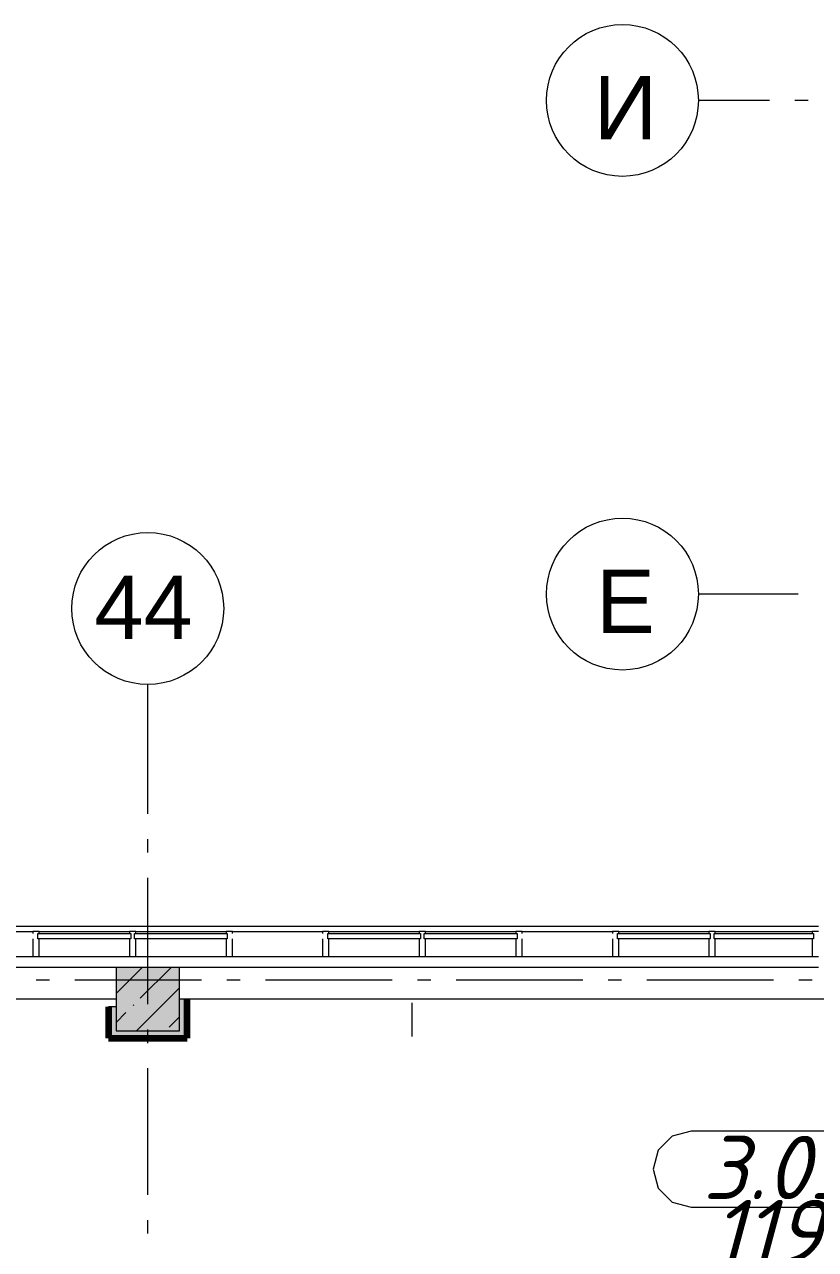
# Model space of a CAD drawing. Header units: millimetres. Extents: x -537608 to 253996, y -217170 to 186033.
# Drawn here: x -252900 to -246651, y 100593 to 110271 of the extents above; entities that cross this region are included whole.
import ezdxf

# ---------------------------------------------------------------- set-up
doc = ezdxf.new("R2010")
doc.units = ezdxf.units.MM
doc.layers.add('16) Лак 1.6м', color=160, linetype='Continuous', lineweight=90)
doc.layers.add('PDF _Геометрия', color=7, linetype='Continuous')
doc.layers.add('PDF _Текст', color=7, linetype='Continuous')
doc.layers.add('PDF _Сплошная заливка', color=7, linetype='Continuous', true_color=0xffffff)
doc.styles.add('PDF ArialMT', font='arial.ttf')
doc.styles.add('PDF ISOCPEUR Italic', font='isocpeui.ttf')

msp = doc.modelspace()

# ---------------------------------------------------------------- hatches: boundary and pattern name
at = {"layer": 'PDF _Сплошная заливка', "true_color": 0xff7d7d, "transparency": 33554559}
for points in [[(-251616.1907, 102321.2656), (-251616.1907, 102571.2644), (-251676.1892, 102571.2644), (-251676.1892, 102321.2656), (-251642.052, 102321.2656)], [(-251616.1907, 102261.2649), (-251616.1907, 102321.2656), (-252176.1868, 102321.2656), (-252176.1868, 102261.2649), (-251642.052, 102261.2649)]]:
    msp.add_hatch(color=11, dxfattribs=at).paths.add_polyline_path(points)

# ---------------------------------------------------------------- linework, layer by layer
at = {"layer": '16) Лак 1.6м'}
for p, q in [((-252236.1897, 102511.2637), (-252236.1897, 102261.2649)), ((-251616.1907, 102321.2656), (-251616.1907, 102571.2644)), ((-251616.1907, 102261.2649), (-251616.1907, 102321.2656)), ((-252236.1897, 102261.2649), (-252176.1868, 102261.2649)), ((-252176.1868, 102261.2649), (-251616.1907, 102261.2649))]:
    msp.add_line(p, q, dxfattribs=at)
at = {"layer": 'PDF _Геометрия', "color": 253, "lineweight": 9, "true_color": 0xaaaaaa}
for p, q in [((-247015.2257, 109671.2637), (-247576.3888, 109671.2637)), ((-246709.3901, 109671.2637), (-246815.225, 109671.2637)), ((-246786.8663, 105771.2638), (-247576.3888, 105771.2638)), ((-251926.1902, 104035.9315), (-251926.1902, 105057.1936)), ((-251926.1902, 103730.0981), (-251926.1902, 103835.933)), ((-251926.1902, 102530.0999), (-251926.1902, 103530.0994)), ((-254326.1866, 103148.2645), (-246626.1914, 103148.2645)), ((-252793.7401, 103050.2642), (-252060.7412, 103050.2642)), ((-252070.7395, 103048.2641), (-252783.7417, 103048.2641)), ((-252030.7419, 103050.2642), (-251297.7431, 103050.2642)), ((-251307.7414, 103048.2641), (-252020.7436, 103048.2641)), ((-250504.7414, 103050.2642), (-249771.7425, 103050.2642)), ((-249781.7409, 103048.2641), (-250494.7431, 103048.2641)), ((-249741.7433, 103050.2642), (-249008.7401, 103050.2642)), ((-249018.7427, 103048.2641), (-249731.7406, 103048.2641)), ((-248215.7428, 103050.2642), (-247482.7439, 103050.2642)), ((-247492.7422, 103048.2641), (-248205.7444, 103048.2641)), ((-247452.7403, 103050.2642), (-246666.1889, 103050.2642)), ((-246676.1915, 103048.2641), (-247442.7421, 103048.2641)), ((-252701.2836, 102721.2649), (-252807.1185, 102721.2649)), ((-251501.2876, 102721.2649), (-252501.2872, 102721.2649)), ((-251195.4519, 102721.2649), (-251301.2868, 102721.2649)), ((-249995.4517, 102721.2649), (-250995.4512, 102721.2649)), ((-249689.6203, 102721.2649), (-249795.4509, 102721.2649)), ((-248489.62, 102721.2649), (-249489.6195, 102721.2649)), ((-248183.7843, 102721.2649), (-248289.6192, 102721.2649)), ((-246983.7883, 102721.2649), (-247983.7879, 102721.2649)), ((-246677.9526, 102721.2649), (-246783.7875, 102721.2649)), ((-251926.1902, 102224.2664), (-251926.1902, 102330.0992)), ((-251926.1902, 101024.266), (-251926.1902, 102024.2656)), ((-247633.0804, 101527.6331), (-247783.0809, 101487.4418)), ((-246433.08, 101527.6331), (-247633.0804, 101527.6331)), ((-247783.0809, 101487.4418), (-247892.8902, 101377.6347)), ((-247892.8902, 101377.6347), (-247933.0815, 101227.6341)), ((-247933.0815, 101227.6341), (-247892.8902, 101077.6335)), ((-247892.8902, 101077.6335), (-247783.0809, 100967.8264)), ((-247783.0809, 100967.8264), (-247633.0804, 100927.6351)), ((-247633.0804, 100927.6351), (-246433.08, 100927.6351)), ((-251926.1902, 100718.4326), (-251926.1902, 100824.2653))]:
    msp.add_line(p, q, dxfattribs=at)
at = {"layer": 'PDF _Геометрия', "lineweight": 9}
for p, q in [((-253546.7399, 103105.2636), (-252833.7419, 103105.2636)), ((-252783.7417, 103105.2636), (-252833.7419, 103105.2636)), ((-252833.7419, 103105.2636), (-252833.7419, 103088.2638)), ((-252793.7401, 103048.2641), (-252793.7401, 103088.2638)), ((-252793.7401, 103088.2638), (-252783.7417, 103088.2638)), ((-252783.7417, 103105.2636), (-252070.7395, 103105.2636)), ((-252783.7417, 103088.2638), (-252783.7417, 103105.2636)), ((-252783.7417, 103088.2638), (-252070.7395, 103088.2638)), ((-252020.7436, 103105.2636), (-252070.7395, 103105.2636)), ((-252070.7395, 103105.2636), (-252070.7395, 103088.2638)), ((-252070.7395, 103088.2638), (-252060.7412, 103088.2638)), ((-252060.7412, 103088.2638), (-252060.7412, 103048.2641)), ((-252030.7419, 103048.2641), (-252030.7419, 103088.2638)), ((-252030.7419, 103088.2638), (-252020.7436, 103088.2638)), ((-252020.7436, 103105.2636), (-251307.7414, 103105.2636)), ((-252020.7436, 103088.2638), (-252020.7436, 103105.2636)), ((-252020.7436, 103088.2638), (-251307.7414, 103088.2638)), ((-251257.7412, 103105.2636), (-251307.7414, 103105.2636)), ((-251307.7414, 103105.2636), (-251307.7414, 103088.2638)), ((-251307.7414, 103088.2638), (-251297.7431, 103088.2638)), ((-251297.7431, 103088.2638), (-251297.7431, 103048.2641)), ((-251257.7412, 103105.2636), (-250544.7433, 103105.2636)), ((-251257.7412, 103088.2638), (-251257.7412, 103105.2636)), ((-250494.7431, 103105.2636), (-250544.7433, 103105.2636)), ((-250544.7433, 103105.2636), (-250544.7433, 103088.2638)), ((-250504.7414, 103048.2641), (-250504.7414, 103088.2638)), ((-250504.7414, 103088.2638), (-250494.7431, 103088.2638)), ((-250494.7431, 103105.2636), (-249781.7409, 103105.2636)), ((-250494.7431, 103088.2638), (-250494.7431, 103105.2636)), ((-250494.7431, 103088.2638), (-249781.7409, 103088.2638)), ((-249731.7406, 103105.2636), (-249781.7409, 103105.2636)), ((-249781.7409, 103105.2636), (-249781.7409, 103088.2638)), ((-249781.7409, 103088.2638), (-249771.7425, 103088.2638)), ((-249771.7425, 103088.2638), (-249771.7425, 103048.2641)), ((-249741.7433, 103048.2641), (-249741.7433, 103088.2638)), ((-249741.7433, 103088.2638), (-249731.7406, 103088.2638)), ((-249731.7406, 103105.2636), (-249018.7427, 103105.2636)), ((-249731.7406, 103088.2638), (-249731.7406, 103105.2636)), ((-249731.7406, 103088.2638), (-249018.7427, 103088.2638)), ((-248968.7426, 103105.2636), (-249018.7427, 103105.2636)), ((-249018.7427, 103105.2636), (-249018.7427, 103088.2638)), ((-249018.7427, 103088.2638), (-249008.7401, 103088.2638)), ((-249008.7401, 103088.2638), (-249008.7401, 103048.2641)), ((-248968.7426, 103105.2636), (-248255.7403, 103105.2636)), ((-248968.7426, 103088.2638), (-248968.7426, 103105.2636)), ((-248205.7444, 103105.2636), (-248255.7403, 103105.2636)), ((-248255.7403, 103105.2636), (-248255.7403, 103088.2638)), ((-248215.7428, 103048.2641), (-248215.7428, 103088.2638)), ((-248215.7428, 103088.2638), (-248205.7444, 103088.2638)), ((-248205.7444, 103105.2636), (-247492.7422, 103105.2636)), ((-248205.7444, 103088.2638), (-248205.7444, 103105.2636)), ((-248205.7444, 103088.2638), (-247492.7422, 103088.2638)), ((-247442.7421, 103105.2636), (-247492.7422, 103105.2636)), ((-247492.7422, 103105.2636), (-247492.7422, 103088.2638)), ((-247492.7422, 103088.2638), (-247482.7439, 103088.2638)), ((-247482.7439, 103088.2638), (-247482.7439, 103048.2641)), ((-247452.7403, 103048.2641), (-247452.7403, 103088.2638)), ((-247452.7403, 103088.2638), (-247442.7421, 103088.2638)), ((-247442.7421, 103105.2636), (-246676.1915, 103105.2636)), ((-247442.7421, 103088.2638), (-247442.7421, 103105.2636)), ((-247442.7421, 103088.2638), (-246676.1915, 103088.2638)), ((-246626.1914, 103105.2636), (-246676.1915, 103105.2636)), ((-246676.1915, 103105.2636), (-246676.1915, 103088.2638)), ((-246676.1915, 103088.2638), (-246666.1889, 103088.2638)), ((-246666.1889, 103088.2638), (-246666.1889, 103048.2641)), ((-252833.7419, 103048.2641), (-252833.7419, 102908.2641)), ((-252783.7417, 103048.2641), (-252793.7401, 103048.2641)), ((-252783.7417, 102908.2641), (-252783.7417, 103048.2641)), ((-252060.7412, 103048.2641), (-252070.7395, 103048.2641)), ((-252070.7395, 103048.2641), (-252070.7395, 102908.2641)), ((-252020.7436, 103048.2641), (-252030.7419, 103048.2641)), ((-252020.7436, 102908.2641), (-252020.7436, 103048.2641)), ((-251297.7431, 103048.2641), (-251307.7414, 103048.2641)), ((-251307.7414, 103048.2641), (-251307.7414, 102908.2641)), ((-251257.7412, 102908.2641), (-251257.7412, 103048.2641)), ((-250544.7433, 103048.2641), (-250544.7433, 102908.2641)), ((-250494.7431, 103048.2641), (-250504.7414, 103048.2641)), ((-250494.7431, 102908.2641), (-250494.7431, 103048.2641)), ((-249771.7425, 103048.2641), (-249781.7409, 103048.2641)), ((-249781.7409, 103048.2641), (-249781.7409, 102908.2641)), ((-249731.7406, 103048.2641), (-249741.7433, 103048.2641)), ((-249731.7406, 102908.2641), (-249731.7406, 103048.2641)), ((-249008.7401, 103048.2641), (-249018.7427, 103048.2641)), ((-249018.7427, 103048.2641), (-249018.7427, 102908.2641)), ((-248968.7426, 102908.2641), (-248968.7426, 103048.2641)), ((-248255.7403, 103048.2641), (-248255.7403, 102908.2641)), ((-248205.7444, 103048.2641), (-248215.7428, 103048.2641)), ((-248205.7444, 102908.2641), (-248205.7444, 103048.2641)), ((-247482.7439, 103048.2641), (-247492.7422, 103048.2641)), ((-247492.7422, 103048.2641), (-247492.7422, 102908.2641)), ((-247442.7421, 103048.2641), (-247452.7403, 103048.2641)), ((-247442.7421, 102908.2641), (-247442.7421, 103048.2641)), ((-246666.1889, 103048.2641), (-246676.1915, 103048.2641)), ((-246676.1915, 103048.2641), (-246676.1915, 102908.2641)), ((-253546.7399, 102908.2641), (-252833.7419, 102908.2641)), ((-252833.7419, 102908.2641), (-252783.7417, 102908.2641)), ((-252783.7417, 102908.2641), (-252070.7395, 102908.2641)), ((-252070.7395, 102908.2641), (-252020.7436, 102908.2641)), ((-252020.7436, 102908.2641), (-251307.7414, 102908.2641)), ((-251307.7414, 102908.2641), (-251257.7412, 102908.2641)), ((-251257.7412, 102908.2641), (-250544.7433, 102908.2641)), ((-250544.7433, 102908.2641), (-250494.7431, 102908.2641)), ((-250494.7431, 102908.2641), (-249781.7409, 102908.2641)), ((-249781.7409, 102908.2641), (-249731.7406, 102908.2641)), ((-249731.7406, 102908.2641), (-249018.7427, 102908.2641)), ((-249018.7427, 102908.2641), (-248968.7426, 102908.2641)), ((-248968.7426, 102908.2641), (-248255.7403, 102908.2641)), ((-248255.7403, 102908.2641), (-248205.7444, 102908.2641)), ((-248205.7444, 102908.2641), (-247492.7422, 102908.2641)), ((-247492.7422, 102908.2641), (-247442.7421, 102908.2641)), ((-247442.7421, 102908.2641), (-246676.1915, 102908.2641)), ((-246676.1915, 102908.2641), (-246626.1914, 102908.2641)), ((-252176.1868, 102821.2653), (-254326.1866, 102821.2653)), ((-252176.1868, 102615.1717), (-251970.0976, 102821.2653)), ((-251676.1892, 102821.2653), (-252176.1868, 102821.2653)), ((-252176.1868, 102821.2653), (-252176.1868, 102321.2656)), ((-251985.052, 102578.212), (-251741.9964, 102821.2653)), ((-251676.1892, 102321.2656), (-251676.1892, 102821.2653)), ((-246626.1914, 102821.2653), (-251676.1892, 102821.2653)), ((-252013.9015, 102321.2656), (-251676.1892, 102658.9757)), ((-252176.1868, 102571.2644), (-254363.7426, 102571.2644)), ((-252176.1868, 102511.2637), (-252236.1897, 102511.2637)), ((-252042.0751, 102521.1867), (-252037.3343, 102525.9296)), ((-251616.1907, 102571.2644), (-251676.1892, 102571.2644)), ((-246570.7442, 102571.2644), (-251616.1907, 102571.2644)), ((-249839.862, 102541.2651), (-249839.862, 102275.1148)), ((-252176.1868, 102387.0727), (-252099.0982, 102464.1635)), ((-251756.9509, 102350.113), (-251676.1892, 102430.8767)), ((-252176.1868, 102321.2656), (-251676.1892, 102321.2656))]:
    msp.add_line(p, q, dxfattribs=at)
at = {"layer": 'PDF _Геометрия', "color": 9, "lineweight": 9, "true_color": 0xc0c0c0}
for p, q in [((-252176.1868, 102571.2644), (-254363.7426, 102571.2644)), ((-246570.7442, 102571.2644), (-251616.1907, 102571.2644))]:
    msp.add_line(p, q, dxfattribs=at)
at = {"layer": 'PDF _Геометрия', "lineweight": 20}
for centre, radius in [((-248176.3881, 109671.2629), 600.001), ((-248176.3879, 105771.2636), 600.0003), ((-251926.1883, 105657.1943), 600.0003)]:
    msp.add_circle(centre, radius, dxfattribs=at)
at = {"layer": 'PDF _Сплошная заливка', "lineweight": 35, "transparency": 33554559}
msp.add_solid([(-251676.1892, 102321.2656), (-251676.1892, 102821.2653), (-252176.1868, 102321.2656), (-252176.1868, 102821.2653)], dxfattribs=at)
at = {"layer": 'PDF _Сплошная заливка', "color": 11, "lineweight": 35, "true_color": 0xff7d7d, "transparency": 33554559}
msp.add_solid([(-252176.1868, 102261.2649), (-252176.1868, 102511.2637), (-252236.1897, 102261.2649), (-252236.1897, 102511.2637)], dxfattribs=at)

# ---------------------------------------------------------------- texts
at = {"layer": 'PDF _Текст', "char_height": 500, "attachment_point": 4}
for s, insert, style in [('И', (-248403.4286, 109614.9414), 'PDF ArialMT'), ('44', (-252347.7471, 105666.2696), 'PDF ArialMT'), ('Е', (-248385.4299, 105714.9403), 'PDF ArialMT'), ('3.037', (-247540.4129, 101240.9243), 'PDF ISOCPEUR Italic'), ('119,1', (-247468.4138, 100676.9753), 'PDF ISOCPEUR Italic')]:
    msp.add_mtext(s, dxfattribs=dict(at, insert=insert, style=style))

doc.saveas('drawing.dxf')
